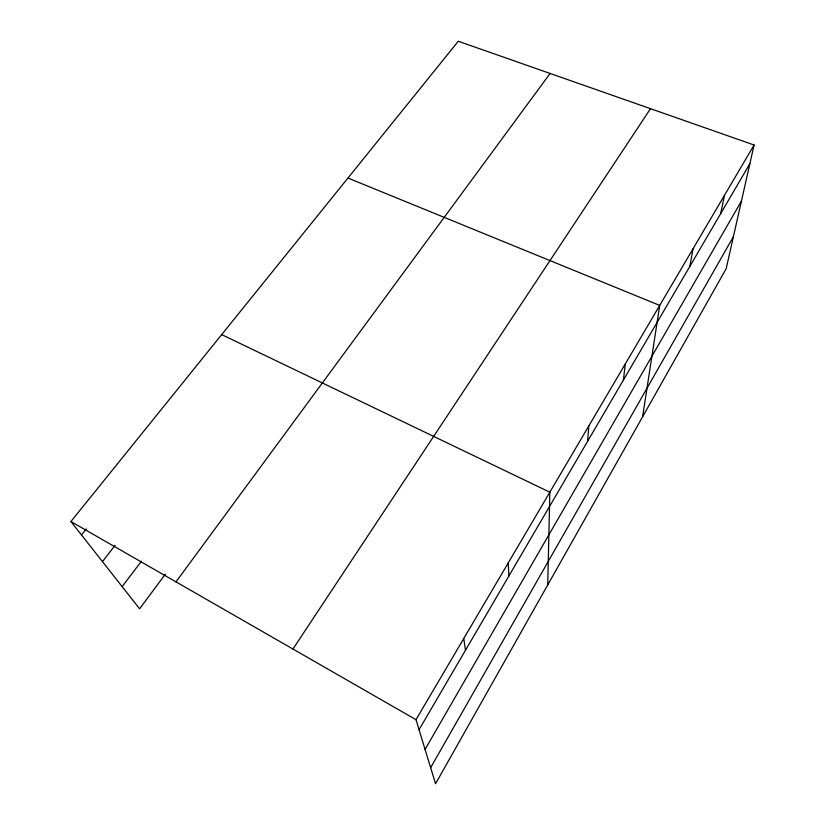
<?xml version="1.0" encoding="UTF-8"?>
<svg xmlns="http://www.w3.org/2000/svg" width="825" height="825" viewBox="0 0 825 825"><rect width="100%" height="100%" fill="white"/><g stroke="black" fill="none" stroke-linecap="round" stroke-linejoin="round"><path stroke-width="1.24" d="M547.738 584.915L549.832 492.185L221.678 334.61M587.606 441.313L588.782 425.978M623.401 380.067L625.34 363.846M642.613 416.78L659.711 305.415L347.954 178.035M689.834 266.392L693.052 248.758M720.71 213.572L724.453 195.381M754.081 145.004L726.175 268.682L435.548 783.75L415.996 719.689L70.919 521.534L458.277 41.25L754.081 145.004L415.996 719.689M430.65 767.683L733.394 236.693M425.071 749.399L741.428 201.104M419.048 729.702L749.873 163.68M292.947 649.028L650.502 108.673M175.983 581.862L550.11 73.456M165.33 574.2L139.6 608.798L70.919 521.534M122.141 586.616L141.415 561.227M102.465 561.619L115.098 545.356M81.489 534.971L86.285 528.949M463.743 638.529L465.517 650.203M508.241 562.877L508.901 575.963"/></g></svg>
